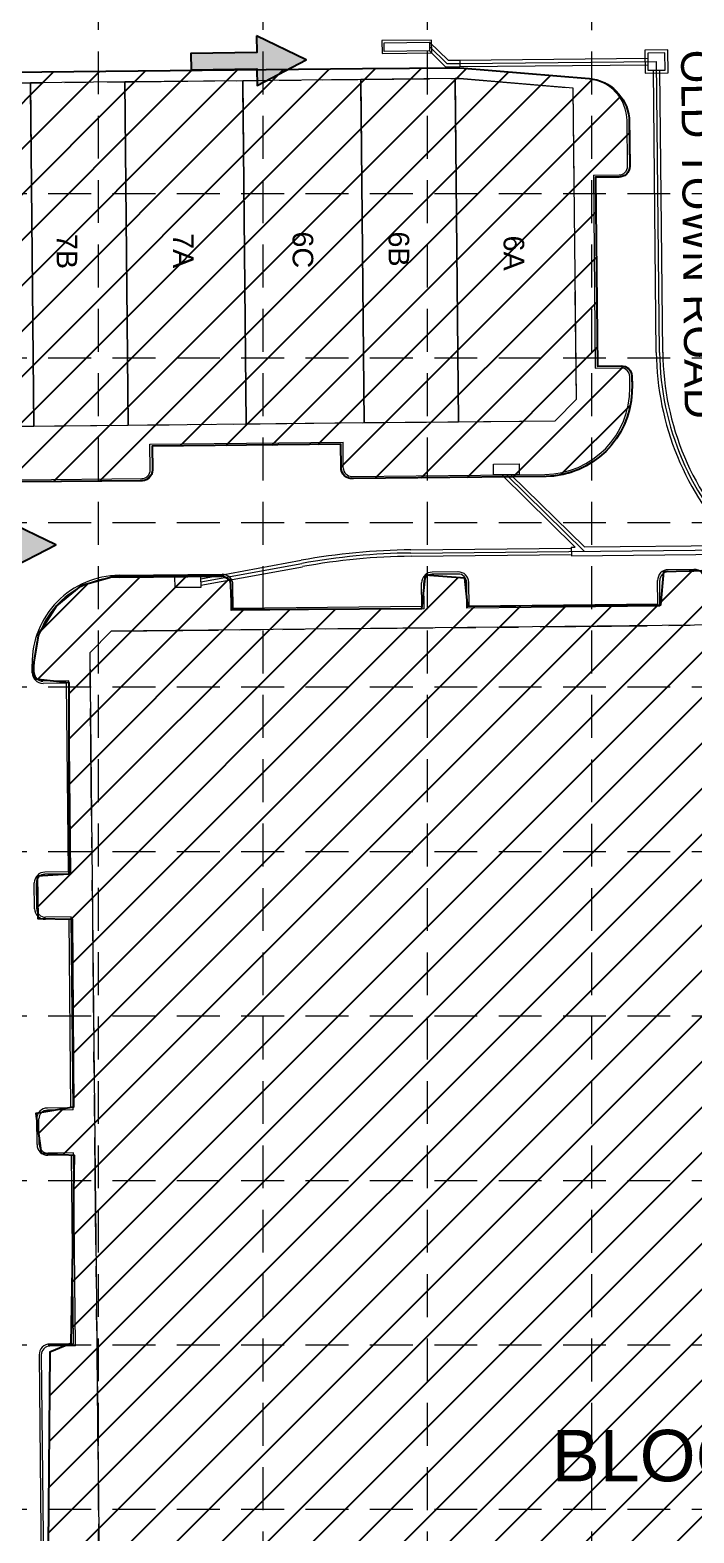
# Model space of a CAD drawing. Extents: x 2509062 to 2510599, y 7103311 to 7105769.
# Drawn here: x 2509622.9 to 2509777.7, y 7104534.4 to 7104884.7 of the extents above; entities that cross this region are included whole.
import ezdxf
from ezdxf.enums import TextEntityAlignment as Align

# ---------------------------------------------------------------- set-up
doc = ezdxf.new("R2010")
doc.units = 0
doc.header["$LTSCALE"] = 40
doc.header["$MEASUREMENT"] = 0
for name, pattern in [('DASHED', [0.75, 0.5, -0.25]), ('HIDDEN', [0.375, 0.25, -0.125]), ('HIDDEN2', [0.1875, 0.125, -0.0625]), ('PHANTOM2', [1.25, 0.625, -0.125, 0.125, -0.125, 0.125, -0.125])]:
    doc.linetypes.add(name, pattern=pattern)
for name, color, linetype in [('1 SODDED LOT', 2, 'Continuous'), ('GRID', 254, 'DASHED'), ('STORM', 5, 'Continuous'), ('XHO461C_PV$0$C-ROAD-BACK-EX', 12, 'Continuous'), ('XHO461C_PV$0$C-ROAD-FACE-EX', 12, 'Continuous'), ('XHO461PT$0$C-ROAD-IDEN-N-P1', 1, 'Continuous'), ('XHO461PT$0$V-AREA-PLIN', 31, 'Continuous'), ('XHO461PT$0$V-PROP-SUBD-IDEN-BLOK-N-P1', 7, 'Continuous'), ('XHO461PT$0$V-PROP-SUBD-IDEN-N-P1', 7, 'Continuous'), ('XHO461PT$0$V-PROP-SUBD-N-P1', 14, 'HIDDEN2'), ('XHO461PT$0$V-RWAY-LINE-N-P1', 6, 'PHANTOM2')]:
    doc.layers.add(name, color=color, linetype=linetype)
doc.styles.get("Standard").update_dxf_attribs({"font": 'ARIAL.TTF'})

msp = doc.modelspace()

# ---------------------------------------------------------------- hatches: boundary and pattern name
at = {"layer": '1 SODDED LOT', "linetype": 'Continuous'}
h = msp.add_hatch(dxfattribs=at)
h.set_pattern_fill('ANSI31', color=256, scale=60, style=0)
edge = h.paths.add_edge_path()
edge.add_line((2509670.09, 7104749.69), (2509669.66, 7104756.45))
edge.add_line((2509669.66, 7104756.45), (2509667.67, 7104757.6))
edge.add_line((2509667.67, 7104757.6), (2509643.66, 7104757.36))
edge.add_line((2509643.66, 7104757.36), (2509642.7, 7104757.42))
edge.add_line((2509642.7, 7104757.42), (2509641.46, 7104757.03))
edge.add_line((2509641.46, 7104757.03), (2509634.78, 7104755.18))
edge.add_line((2509634.78, 7104755.18), (2509629.13, 7104750.56))
edge.add_line((2509629.13, 7104750.56), (2509624.93, 7104743.96))
edge.add_line((2509624.93, 7104743.96), (2509623.62, 7104736.11))
edge.add_line((2509623.62, 7104736.11), (2509624.03, 7104733.49))
edge.add_line((2509624.03, 7104733.49), (2509631.95, 7104732.67))
edge.add_line((2509631.95, 7104732.67), (2509632.01, 7104687.98))
edge.add_line((2509632.01, 7104687.98), (2509624.63, 7104687.52))
edge.add_line((2509624.63, 7104687.52), (2509624.78, 7104677.68))
edge.add_line((2509624.78, 7104677.68), (2509632.78, 7104677.53))
edge.add_line((2509632.78, 7104677.53), (2509633.09, 7104633.7))
edge.add_line((2509633.09, 7104633.7), (2509624.32, 7104632.16))
edge.add_line((2509624.32, 7104632.16), (2509625.55, 7104622.93))
edge.add_line((2509625.55, 7104622.93), (2509633.24, 7104622.47))
edge.add_line((2509633.24, 7104622.47), (2509632.49, 7104578.57))
edge.add_line((2509632.49, 7104578.57), (2509627.54, 7104576.59))
edge.add_line((2509627.54, 7104576.59), (2509627.04, 7104513.24))
edge.add_line((2509627.04, 7104513.24), (2509634.47, 7104511.75))
edge.add_line((2509634.47, 7104511.75), (2509634.6, 7104468.31))
edge.add_line((2509634.6, 7104468.31), (2509626.94, 7104467.59))
edge.add_line((2509626.94, 7104467.59), (2509627.42, 7104458.13))
edge.add_line((2509627.42, 7104458.13), (2509634.24, 7104457.53))
edge.add_line((2509634.24, 7104457.53), (2509635.23, 7104413.4))
edge.add_line((2509635.23, 7104413.4), (2509627.38, 7104412.62))
edge.add_line((2509627.38, 7104412.62), (2509627.77, 7104403.47))
edge.add_line((2509627.77, 7104403.47), (2509635.29, 7104402.68))
edge.add_line((2509635.29, 7104402.68), (2509635.55, 7104380.91))
edge.add_line((2509635.55, 7104380.91), (2509628.36, 7104379.85))
edge.add_line((2509628.36, 7104379.85), (2509627.86, 7104353.29))
edge.add_arc((2509647.32, 7104352.93), 19.46, 178.9331, 279.26)
edge.add_line((2509650.45, 7104333.72), (2509672.53, 7104333.89))
edge.add_line((2509672.53, 7104333.89), (2509674.37, 7104336.23))
edge.add_line((2509674.37, 7104336.23), (2509674.2, 7104341.58))
edge.add_line((2509674.2, 7104341.58), (2509718.53, 7104342.59))
edge.add_line((2509718.53, 7104342.59), (2509720.04, 7104334.06))
edge.add_line((2509720.04, 7104334.06), (2509728.74, 7104335.39))
edge.add_line((2509728.74, 7104335.39), (2509729.24, 7104342.08))
edge.add_line((2509729.24, 7104342.08), (2509773.69, 7104343.19))
edge.add_line((2509773.69, 7104343.19), (2509774.56, 7104335.59))
edge.add_line((2509774.56, 7104335.59), (2509783.18, 7104335.3))
edge.add_line((2509783.18, 7104335.3), (2509784.35, 7104343.04))
edge.add_line((2509784.35, 7104343.04), (2509829.2, 7104343.77))
edge.add_line((2509829.2, 7104343.77), (2509830.11, 7104335.95))
edge.add_line((2509830.11, 7104335.95), (2509838.73, 7104336.35))
edge.add_line((2509838.73, 7104336.35), (2509839.22, 7104343.52))
edge.add_line((2509839.22, 7104343.52), (2509883.99, 7104344.21))
edge.add_line((2509883.99, 7104344.21), (2509883.99, 7104337.02))
edge.add_line((2509883.99, 7104337.02), (2509908.24, 7104336.64))
edge.add_arc((2509908.57, 7104358.07), 21.43, 269.1052, 363.7938)
edge.add_line((2509929.96, 7104359.49), (2509928.31, 7104361.13))
edge.add_line((2509928.31, 7104361.13), (2509922.63, 7104361.25))
edge.add_line((2509922.63, 7104361.25), (2509921.48, 7104405.1))
edge.add_line((2509921.48, 7104405.1), (2509929.53, 7104406.61))
edge.add_line((2509929.53, 7104406.61), (2509928.77, 7104415.66))
edge.add_line((2509928.77, 7104415.66), (2509922.49, 7104415.66))
edge.add_line((2509922.49, 7104415.66), (2509921.91, 7104416.45))
edge.add_line((2509921.91, 7104416.45), (2509921.11, 7104460.78))
edge.add_line((2509921.11, 7104460.78), (2509927.84, 7104460.95))
edge.add_line((2509927.84, 7104460.95), (2509928.53, 7104470.28))
edge.add_line((2509928.53, 7104470.28), (2509921.45, 7104471.31))
edge.add_line((2509921.45, 7104471.31), (2509920.75, 7104515.66))
edge.add_line((2509920.75, 7104515.66), (2509927.8, 7104516.51))
edge.add_line((2509927.8, 7104516.51), (2509927.48, 7104525.06))
edge.add_line((2509927.48, 7104525.06), (2509920.64, 7104526.24))
edge.add_line((2509920.64, 7104526.24), (2509918.78, 7104570.23))
edge.add_line((2509918.78, 7104570.23), (2509926.9, 7104570.77))
edge.add_line((2509926.9, 7104570.77), (2509926.09, 7104580.24))
edge.add_line((2509926.09, 7104580.24), (2509920.13, 7104580.24))
edge.add_line((2509920.13, 7104580.24), (2509919.66, 7104625.52))
edge.add_line((2509919.66, 7104625.52), (2509926.23, 7104626.46))
edge.add_line((2509926.23, 7104626.46), (2509926.8, 7104635.85))
edge.add_line((2509926.8, 7104635.85), (2509919.66, 7104636.04))
edge.add_line((2509919.66, 7104636.04), (2509919.09, 7104680.36))
edge.add_line((2509919.09, 7104680.36), (2509926.61, 7104681.48))
edge.add_line((2509926.61, 7104681.48), (2509925.48, 7104690.69))
edge.add_line((2509925.48, 7104690.69), (2509919.09, 7104690.69))
edge.add_line((2509919.09, 7104690.69), (2509919.01, 7104735.42))
edge.add_line((2509919.01, 7104735.42), (2509925.9, 7104735.95))
edge.add_line((2509925.9, 7104735.95), (2509925.9, 7104742.05))
edge.add_arc((2509908.03, 7104742.05), 17.87, 0, 93.8483)
edge.add_arc((2509890.92, 7104996.36), 237.01, 267.5658, 273.8483, ccw=False)
edge.add_line((2509880.86, 7104759.56), (2509879.57, 7104751.48))
edge.add_line((2509879.57, 7104751.48), (2509834.95, 7104751.36))
edge.add_line((2509834.95, 7104751.36), (2509834.26, 7104758.6))
edge.add_line((2509834.26, 7104758.6), (2509825.18, 7104758.85))
edge.add_line((2509825.18, 7104758.85), (2509824.61, 7104751.49))
edge.add_line((2509824.61, 7104751.49), (2509779.98, 7104750.68))
edge.add_line((2509779.98, 7104750.68), (2509779.58, 7104758.7))
edge.add_line((2509779.58, 7104758.7), (2509770.62, 7104758.47))
edge.add_line((2509770.62, 7104758.47), (2509769.93, 7104750.68))
edge.add_line((2509769.93, 7104750.68), (2509725, 7104750.36))
edge.add_line((2509725, 7104750.36), (2509724.31, 7104756.97))
edge.add_line((2509724.31, 7104756.97), (2509715.09, 7104757.65))
edge.add_line((2509715.09, 7104757.65), (2509714.18, 7104749.8))
edge.add_line((2509714.18, 7104749.8), (2509670.79, 7104749.57))
edge.add_line((2509670.79, 7104749.57), (2509670.09, 7104749.69))

# ---------------------------------------------------------------- linework, layer by layer
for points in [[(2509675.73, 7104883.37), (2509675.79, 7104879.53), (2509660.43, 7104879.28), (2509660.49, 7104875.44), (2509675.85, 7104875.69), (2509675.91, 7104871.85), (2509687.33, 7104877.79), (2509675.73, 7104883.37)], [(2509617.34, 7104770.34), (2509617.41, 7104766.5), (2509602.05, 7104766.26), (2509602.11, 7104762.42), (2509617.47, 7104762.66), (2509617.53, 7104758.82), (2509628.95, 7104764.77), (2509617.34, 7104770.34)]]:
    msp.add_lwpolyline(points, close=True)
at = {"color": 254}
for points in [[(2509675.91, 7104871.85), (2509675.73, 7104883.37), (2509687.33, 7104877.79), (2509675.73, 7104883.37)], [(2509660.43, 7104879.28), (2509660.49, 7104875.44), (2509675.79, 7104879.53), (2509675.85, 7104875.69)], [(2509617.53, 7104758.82), (2509617.34, 7104770.34), (2509628.95, 7104764.77), (2509617.34, 7104770.34)]]:
    msp.add_solid(points, dxfattribs=at)
at = {"layer": '1 SODDED LOT', "linetype": 'Continuous'}
for p, q in [((2509540.03, 7104786.59), (2509628.45, 7104875.01)), ((2509542.9, 7104778.85), (2509639.17, 7104875.12)), ((2509553.39, 7104778.73), (2509649.88, 7104875.23)), ((2509564.1, 7104778.83), (2509660.6, 7104875.34)), ((2509582.9, 7104787.02), (2509671.32, 7104875.45)), ((2509593.61, 7104787.13), (2509682.04, 7104875.56)), ((2509604.33, 7104787.24), (2509692.75, 7104875.67)), ((2509615.04, 7104787.35), (2509703.47, 7104875.78)), ((2509618.84, 7104780.54), (2509714.18, 7104875.88)), ((2509628.41, 7104779.5), (2509724.73, 7104875.83)), ((2509639.12, 7104779.6), (2509734.52, 7104875.01)), ((2509657.91, 7104787.79), (2509744.3, 7104874.18)), ((2509668.62, 7104787.9), (2509754.05, 7104873.33)), ((2509679.34, 7104788.01), (2509760.63, 7104869.3)), ((2509690.06, 7104788.12), (2509762.63, 7104860.69)), ((2509695.46, 7104782.91), (2509754.85, 7104842.31)), ((2509703.41, 7104780.26), (2509754.96, 7104831.81)), ((2509714.12, 7104780.37), (2509755.06, 7104821.31)), ((2509724.84, 7104780.48), (2509755.17, 7104810.81)), ((2509735.56, 7104780.59), (2509761.37, 7104806.4)), ((2509746.6, 7104781.03), (2509762.91, 7104797.33)), ((2509650.04, 7104779.93), (2509651.2, 7104781.09))]:
    msp.add_line(p, q, dxfattribs=at)
msp.add_lwpolyline([(2509431.3, 7104872.98), (2509700.46, 7104875.75), (2509722.37, 7104875.96), (2509723.12, 7104875.96), (2509753.27, 7104873.43, -0.358494), (2509762.58, 7104864.28), (2509762.74, 7104853, -0.430583), (2509760.16, 7104850.49), (2509754.77, 7104850.42), (2509755.22, 7104806.42), (2509760.73, 7104806.48, -0.392408), (2509763.23, 7104804.17), (2509763.27, 7104801.7), (2509763.26, 7104800.58), (2509763.25, 7104800.29, -0.394115), (2509743.28, 7104780.67), (2509698.37, 7104780.2, -0.474868), (2509695.46, 7104782.85), (2509695.4, 7104788.18), (2509651.4, 7104787.72), (2509651.46, 7104782.22, -0.458142), (2509648.59, 7104779.7), (2509620.87, 7104779.43, -0.410889)], format="xyb", dxfattribs=at)
msp.add_lwpolyline([(2509779.58, 7104758.7), (2509770.62, 7104758.47), (2509769.93, 7104750.68), (2509725, 7104750.36), (2509724.31, 7104756.97), (2509715.09, 7104757.65), (2509714.18, 7104749.8), (2509670.79, 7104749.57), (2509670.09, 7104749.69), (2509669.66, 7104756.45), (2509667.67, 7104757.6), (2509643.66, 7104757.36), (2509642.7, 7104757.42), (2509641.46, 7104757.03), (2509634.78, 7104755.18), (2509629.13, 7104750.56), (2509624.93, 7104743.96), (2509623.62, 7104736.11), (2509624.03, 7104733.49), (2509631.95, 7104732.67), (2509632.01, 7104687.98), (2509624.63, 7104687.52), (2509624.78, 7104677.68), (2509632.78, 7104677.53), (2509633.09, 7104633.7), (2509624.32, 7104632.16), (2509625.55, 7104622.93), (2509633.24, 7104622.47), (2509632.49, 7104578.57), (2509627.54, 7104576.59), (2509627.04, 7104513.24)], dxfattribs=at)
at = {"layer": 'GRID', "color": 252, "linetype": 'HIDDEN', "lineweight": 0}
for p, q in [((2509638.91, 7103504.77), (2509638.91, 7105728.4)), ((2509677.25, 7103504.76), (2509677.25, 7105728.4)), ((2509715.59, 7103504.76), (2509715.59, 7105728.4)), ((2509753.93, 7103504.75), (2509753.93, 7105728.4)), ((2509102.19, 7104846.64), (2510559.01, 7104846.64)), ((2509102.19, 7104808.31), (2510559.01, 7104808.31)), ((2509102.19, 7104769.97), (2510559.01, 7104769.97)), ((2509102.19, 7104731.63), (2510559.01, 7104731.63)), ((2509102.19, 7104693.29), (2510559.01, 7104693.29)), ((2509102.19, 7104654.96), (2510559.01, 7104654.96)), ((2509102.19, 7104616.62), (2510559.01, 7104616.62)), ((2509102.19, 7104578.28), (2510559.01, 7104578.28)), ((2509102.19, 7104539.95), (2510559.01, 7104539.95))]:
    msp.add_line(p, q, dxfattribs=at)
at = {"layer": 'STORM', "lineweight": 0}
for p, q in [((2509716.56, 7104882.4), (2509704.98, 7104882.28)), ((2509704.98, 7104882.28), (2509705.01, 7104879.28)), ((2509705.49, 7104881.78), (2509716.06, 7104881.89)), ((2509705.51, 7104879.78), (2509705.49, 7104881.78)), ((2509716.06, 7104881.89), (2509720.41, 7104877.69)), ((2509716.06, 7104881.89), (2509716.08, 7104879.89)), ((2509716.59, 7104879.4), (2509716.56, 7104882.4)), ((2509705.01, 7104879.28), (2509716.59, 7104879.4)), ((2509716.08, 7104879.89), (2509705.51, 7104879.78)), ((2509716.07, 7104880.89), (2509720.11, 7104876.93)), ((2509716.08, 7104879.89), (2509719.81, 7104876.18)), ((2509723.1, 7104877.71), (2509766.95, 7104878.16)), ((2509723.1, 7104877.71), (2509766.95, 7104878.16)), ((2509390.9, 7104872.56), (2509723.12, 7104875.96)), ((2509723.12, 7104875.96), (2509712.55, 7104875.86)), ((2509719.81, 7104876.18), (2509723.12, 7104876.21)), ((2509720.11, 7104876.93), (2509723.11, 7104876.96)), ((2509720.41, 7104877.69), (2509723.1, 7104877.71)), ((2509723.1, 7104877.71), (2509723.12, 7104876.21)), ((2509723.11, 7104876.96), (2509768.99, 7104877.43)), ((2509723.11, 7104876.96), (2509768.99, 7104877.43)), ((2509723.12, 7104876.21), (2509766.97, 7104876.66)), ((2509723.12, 7104876.21), (2509766.97, 7104876.66)), ((2509768.94, 7104809.6), (2509768.26, 7104875.38)), ((2509768.94, 7104809.6), (2509768.26, 7104875.38)), ((2509769.69, 7104809.61), (2509768.99, 7104877.43)), ((2509769.69, 7104809.61), (2509768.99, 7104877.43)), ((2509770.44, 7104809.62), (2509769.76, 7104875.4)), ((2509770.44, 7104809.62), (2509769.76, 7104875.4)), ((2509730.95, 7104783.54), (2509736.95, 7104783.6)), ((2509730.95, 7104783.54), (2509736.95, 7104783.6)), ((2509730.98, 7104781.04), (2509730.95, 7104783.54)), ((2509730.98, 7104781.04), (2509730.95, 7104783.54)), ((2509736.95, 7104783.6), (2509736.98, 7104781.1)), ((2509736.95, 7104783.6), (2509736.98, 7104781.1)), ((2509736.98, 7104781.1), (2509730.98, 7104781.04)), ((2509736.98, 7104781.1), (2509730.98, 7104781.04)), ((2509732.92, 7104781.06), (2509750.05, 7104764.23)), ((2509732.92, 7104781.06), (2509750.05, 7104764.23)), ((2509733.98, 7104781.07), (2509752.12, 7104763.25)), ((2509733.98, 7104781.07), (2509752.12, 7104763.25)), ((2509735.04, 7104781.08), (2509752.17, 7104764.25)), ((2509735.04, 7104781.08), (2509752.17, 7104764.25)), ((2509711.74, 7104763.59), (2509749.11, 7104763.97)), ((2509711.74, 7104763.59), (2509749.11, 7104763.97)), ((2509711.75, 7104762.84), (2509979.65, 7104765.58)), ((2509711.75, 7104762.84), (2509979.65, 7104765.58)), ((2509711.76, 7104762.09), (2509749.13, 7104762.47)), ((2509711.76, 7104762.09), (2509749.13, 7104762.47)), ((2509749.11, 7104764.22), (2509750.05, 7104764.23)), ((2509749.11, 7104764.22), (2509750.05, 7104764.23)), ((2509749.11, 7104764.22), (2509749.13, 7104762.22)), ((2509749.11, 7104764.22), (2509749.13, 7104762.22)), ((2509749.13, 7104762.22), (2509979.66, 7104764.58)), ((2509749.13, 7104762.22), (2509979.66, 7104764.58)), ((2509752.17, 7104764.25), (2509787.38, 7104764.61)), ((2509752.17, 7104764.25), (2509787.38, 7104764.61)), ((2509662.72, 7104756.85), (2509686.17, 7104761.14)), ((2509662.72, 7104756.85), (2509686.17, 7104761.14)), ((2509662.73, 7104756.09), (2509686.31, 7104760.4)), ((2509662.73, 7104756.09), (2509686.31, 7104760.4)), ((2509662.74, 7104755.33), (2509686.44, 7104759.66)), ((2509662.74, 7104755.33), (2509686.44, 7104759.66)), ((2509656.72, 7104757.28), (2509662.71, 7104757.34)), ((2509656.72, 7104757.28), (2509662.71, 7104757.34)), ((2509656.74, 7104754.78), (2509656.72, 7104757.28)), ((2509656.74, 7104754.78), (2509656.72, 7104757.28)), ((2509662.71, 7104757.34), (2509662.74, 7104754.84)), ((2509662.71, 7104757.34), (2509662.74, 7104754.84)), ((2509662.74, 7104754.84), (2509656.74, 7104754.78)), ((2509662.74, 7104754.84), (2509656.74, 7104754.78))]:
    msp.add_line(p, q, dxfattribs=at)
at = {"layer": 'STORM', "linetype": 'Continuous', "lineweight": 0}
for p, q in [((2509771.6, 7104880.1), (2509766.26, 7104880.03)), ((2509771.6, 7104880.1), (2509766.26, 7104880.03)), ((2509766.26, 7104880.03), (2509766.33, 7104874.69)), ((2509766.26, 7104880.03), (2509766.33, 7104874.69)), ((2509770.94, 7104879.42), (2509766.94, 7104879.37)), ((2509770.94, 7104879.42), (2509766.94, 7104879.37)), ((2509766.94, 7104879.37), (2509766.99, 7104875.37)), ((2509766.94, 7104879.37), (2509766.99, 7104875.37)), ((2509770.99, 7104875.42), (2509770.94, 7104879.42)), ((2509770.99, 7104875.42), (2509770.94, 7104879.42)), ((2509771.67, 7104874.76), (2509771.6, 7104880.1)), ((2509771.67, 7104874.76), (2509771.6, 7104880.1)), ((2509766.33, 7104874.69), (2509771.67, 7104874.76)), ((2509766.33, 7104874.69), (2509771.67, 7104874.76)), ((2509766.99, 7104875.37), (2509770.99, 7104875.42)), ((2509766.99, 7104875.37), (2509770.99, 7104875.42))]:
    msp.add_line(p, q, dxfattribs=at)
at = {"layer": 'STORM', "color": 6, "lineweight": 0}
msp.add_line((2509723.12, 7104875.96), (2509712.55, 7104875.86), dxfattribs=at)
at = {"layer": 'STORM', "lineweight": 0}
for centre, radius, start, end in [((2509834.68, 7104810.28), 65.75, 180.5865, 223.9894), ((2509834.68, 7104810.28), 65.75, 180.5865, 223.9894), ((2509834.68, 7104810.28), 65, 180.5867, 225.857), ((2509834.68, 7104810.28), 65, 180.5867, 225.857), ((2509834.68, 7104810.28), 64.25, 180.5865, 225.2681), ((2509834.68, 7104810.28), 64.25, 180.5865, 225.2681), ((2509713.28, 7104612.85), 150.75, 90.5865, 100.3611), ((2509713.28, 7104612.85), 150.75, 90.5865, 100.3611), ((2509713.28, 7104612.85), 150, 90.5865, 100.3611), ((2509713.28, 7104612.85), 150, 90.5865, 100.3611), ((2509713.28, 7104612.85), 149.25, 90.5865, 100.3611), ((2509713.28, 7104612.85), 149.25, 90.5865, 100.3611), ((2509558.94, 7104490.48), 65, 0.5865, 46.5153), ((2509558.94, 7104490.48), 65, 0.5865, 46.5153)]:
    msp.add_arc(centre, radius, start, end, dxfattribs=at)
at = {"layer": 'XHO461C_PV$0$C-ROAD-BACK-EX', "color": 7, "lineweight": 0}
for p, q in [((2509762.24, 7104853), (2509762.13, 7104863.59)), ((2509754.26, 7104850.92), (2509760.26, 7104850.98)), ((2509754.26, 7104850.92), (2509754.72, 7104805.92)), ((2509754.72, 7104805.92), (2509760.72, 7104805.98)), ((2509762.77, 7104801.37), (2509762.74, 7104804)), ((2509650.9, 7104788.22), (2509695.9, 7104788.68)), ((2509650.96, 7104782.22), (2509650.9, 7104788.22)), ((2509695.96, 7104782.68), (2509695.9, 7104788.68)), ((2509620.98, 7104779.91), (2509648.98, 7104780.2)), ((2509697.98, 7104780.7), (2509742.98, 7104781.16)), ((2509643.72, 7104757.15), (2509667.71, 7104757.39)), ((2509669.8, 7104749.41), (2509669.74, 7104755.41)), ((2509714.79, 7104749.87), (2509714.73, 7104755.87)), ((2509722.71, 7104757.95), (2509716.71, 7104757.89)), ((2509724.79, 7104749.97), (2509724.73, 7104755.97)), ((2509769.79, 7104750.44), (2509769.73, 7104756.44)), ((2509777.71, 7104758.52), (2509771.71, 7104758.46)), ((2509714.79, 7104749.87), (2509669.8, 7104749.41)), ((2509769.79, 7104750.44), (2509724.79, 7104749.97)), ((2509623.94, 7104734.94), (2509623.92, 7104736.94)), ((2509631.96, 7104733.02), (2509625.96, 7104732.96)), ((2509632.42, 7104688.03), (2509631.96, 7104733.02)), ((2509624.51, 7104679.94), (2509624.44, 7104685.94)), ((2509632.42, 7104688.03), (2509626.42, 7104687.96)), ((2509632.53, 7104678.03), (2509626.53, 7104677.96)), ((2509632.99, 7104633.03), (2509632.53, 7104678.03)), ((2509632.99, 7104633.03), (2509626.99, 7104632.97)), ((2509625.07, 7104624.95), (2509625.01, 7104630.95)), ((2509633.09, 7104623.03), (2509627.09, 7104622.97)), ((2509633.55, 7104578.03), (2509633.09, 7104623.03)), ((2509633.55, 7104578.03), (2509627.55, 7104577.97)), ((2509625.57, 7104575.95), (2509626.19, 7104514.95))]:
    msp.add_line(p, q, dxfattribs=at)
for centre, radius, start, end in [((2509752.13, 7104863.49), 10, 0.5865, 85.1972), ((2509760.24, 7104852.98), 2, 270.5865, 0.5865), ((2509760.74, 7104803.98), 2, 0.5865, 90.5865), ((2509742.77, 7104801.16), 20, 270.5865, 0.5865), ((2509648.96, 7104782.2), 2, 270.5865, 0.5865), ((2509697.96, 7104782.7), 2, 180.5865, 270.5865), ((2509643.92, 7104737.15), 20, 90.5865, 180.5865), ((2509667.74, 7104755.39), 2, 0.5865, 90.5865), ((2509716.73, 7104755.89), 2, 90.5865, 180.5865), ((2509722.73, 7104755.95), 2, 0.5865, 90.5865), ((2509771.73, 7104756.46), 2, 90.5865, 180.5865), ((2509625.94, 7104734.96), 2, 180.5865, 270.5865), ((2509626.44, 7104685.96), 2, 90.5865, 180.5865), ((2509626.51, 7104679.96), 2, 180.5865, 270.5865), ((2509627.01, 7104630.97), 2, 90.5865, 180.5865), ((2509627.07, 7104624.97), 2, 180.5865, 270.5865), ((2509627.57, 7104575.97), 2, 90.5865, 180.5865)]:
    msp.add_arc(centre, radius, start, end, dxfattribs=at)
at = {"layer": 'XHO461C_PV$0$C-ROAD-FACE-EX', "color": 7, "lineweight": 0}
for p, q in [((2509390.9, 7104872.56), (2509723.12, 7104875.96)), ((2509723.12, 7104875.96), (2509753.24, 7104873.43)), ((2509762.74, 7104853), (2509762.64, 7104863.32)), ((2509754.77, 7104850.42), (2509760.27, 7104850.48)), ((2509754.77, 7104850.42), (2509755.22, 7104806.42)), ((2509755.22, 7104806.42), (2509760.72, 7104806.48)), ((2509763.27, 7104801.37), (2509763.24, 7104804.01)), ((2509651.4, 7104787.73), (2509695.4, 7104788.18)), ((2509651.46, 7104782.23), (2509651.4, 7104787.73)), ((2509695.46, 7104782.68), (2509695.4, 7104788.18)), ((2509620.99, 7104779.41), (2509648.99, 7104779.7)), ((2509697.98, 7104780.2), (2509742.98, 7104780.66)), ((2509777.7, 7104759.02), (2509771.7, 7104758.96)), ((2509643.71, 7104757.65), (2509667.71, 7104757.89)), ((2509670.29, 7104749.92), (2509670.23, 7104755.42)), ((2509714.29, 7104750.37), (2509714.23, 7104755.87)), ((2509722.71, 7104758.45), (2509716.71, 7104758.39)), ((2509725.29, 7104750.48), (2509725.23, 7104755.98)), ((2509769.29, 7104750.93), (2509769.23, 7104756.43)), ((2509714.29, 7104750.37), (2509670.29, 7104749.92)), ((2509769.29, 7104750.93), (2509725.29, 7104750.48)), ((2509623.44, 7104734.94), (2509623.42, 7104736.94)), ((2509631.47, 7104732.52), (2509625.97, 7104732.46)), ((2509631.92, 7104688.52), (2509631.47, 7104732.52)), ((2509624.01, 7104679.94), (2509623.94, 7104685.94)), ((2509631.92, 7104688.52), (2509626.42, 7104688.46)), ((2509632.03, 7104677.52), (2509626.53, 7104677.47)), ((2509632.48, 7104633.52), (2509632.03, 7104677.52)), ((2509632.48, 7104633.52), (2509626.98, 7104633.47)), ((2509624.57, 7104624.94), (2509624.51, 7104630.94)), ((2509632.59, 7104622.52), (2509627.09, 7104622.47)), ((2509633.04, 7104578.53), (2509632.59, 7104622.52)), ((2509633.04, 7104578.53), (2509627.54, 7104578.47)), ((2509625.07, 7104575.94), (2509625.69, 7104514.95))]:
    msp.add_line(p, q, dxfattribs=at)
for centre, radius, start, end in [((2509752.39, 7104863.22), 10.25, 0.5865, 85.1972), ((2509760.24, 7104852.98), 2.5, 270.5865, 0.5865), ((2509760.74, 7104803.98), 2.5, 0.5865, 90.5865), ((2509742.77, 7104801.16), 20.5, 270.5865, 0.5865), ((2509648.96, 7104782.2), 2.5, 270.5865, 0.5865), ((2509697.96, 7104782.7), 2.5, 180.5865, 270.5865), ((2509771.73, 7104756.46), 2.5, 90.5865, 180.5865), ((2509777.73, 7104756.52), 2.5, 0.5865, 90.5865), ((2509643.92, 7104737.15), 20.5, 90.5865, 180.5865), ((2509667.74, 7104755.39), 2.5, 0.5865, 90.5865), ((2509716.73, 7104755.89), 2.5, 90.5865, 180.5865), ((2509722.73, 7104755.95), 2.5, 0.5865, 90.5865), ((2509625.94, 7104734.96), 2.5, 180.5865, 270.5865), ((2509626.44, 7104685.96), 2.5, 90.5865, 180.5865), ((2509626.51, 7104679.96), 2.5, 180.5865, 270.5865), ((2509627.01, 7104630.97), 2.5, 90.5865, 180.5865), ((2509627.07, 7104624.97), 2.5, 180.5865, 270.5865), ((2509627.57, 7104575.97), 2.5, 90.5865, 180.5865)]:
    msp.add_arc(centre, radius, start, end, dxfattribs=at)
at = {"layer": 'XHO461PT$0$V-AREA-PLIN', "color": 7, "lineweight": 0}
for p, q in [((2509623.03, 7104872.44), (2509595.54, 7104872.15)), ((2509645.03, 7104872.66), (2509623.03, 7104872.44)), ((2509623.85, 7104792.44), (2509623.03, 7104872.44)), ((2509623.03, 7104872.44), (2509623.85, 7104792.44)), ((2509672.53, 7104872.94), (2509645.03, 7104872.66)), ((2509645.85, 7104792.67), (2509645.03, 7104872.66)), ((2509645.03, 7104872.66), (2509645.85, 7104792.67)), ((2509700.03, 7104873.22), (2509672.53, 7104872.94)), ((2509673.35, 7104792.95), (2509672.53, 7104872.94)), ((2509672.53, 7104872.94), (2509673.35, 7104792.95)), ((2509722.03, 7104873.45), (2509700.03, 7104873.22)), ((2509700.85, 7104793.23), (2509700.03, 7104873.22)), ((2509700.03, 7104873.22), (2509700.85, 7104793.23)), ((2509723.03, 7104873.46), (2509722.03, 7104873.45)), ((2509722.85, 7104793.45), (2509722.03, 7104873.45)), ((2509722.03, 7104873.45), (2509722.85, 7104793.45)), ((2509749.55, 7104871.23), (2509723.03, 7104873.46)), ((2509750.3, 7104798.74), (2509749.55, 7104871.23)), ((2509745.35, 7104793.68), (2509750.3, 7104798.74)), ((2509722.85, 7104793.45), (2509745.35, 7104793.68)), ((2509596.35, 7104792.16), (2509623.85, 7104792.44)), ((2509623.85, 7104792.44), (2509645.85, 7104792.67)), ((2509645.85, 7104792.67), (2509673.35, 7104792.95)), ((2509673.35, 7104792.95), (2509700.85, 7104793.23)), ((2509700.85, 7104793.23), (2509722.85, 7104793.45)), ((2509641.84, 7104744.62), (2509636.9, 7104739.57)), ((2509907.83, 7104747.35), (2509641.84, 7104744.62)), ((2509636.9, 7104739.57), (2509640.87, 7104351.59))]:
    msp.add_line(p, q, dxfattribs=at)
at = {"layer": 'XHO461PT$0$V-PROP-SUBD-N-P1', "color": 7, "lineweight": 0}
for p, q in [((2509623.85, 7104792.44), (2509623.03, 7104872.44)), ((2509645.85, 7104792.67), (2509645.03, 7104872.66)), ((2509673.35, 7104792.95), (2509672.53, 7104872.94)), ((2509700.85, 7104793.23), (2509700.03, 7104873.22)), ((2509722.85, 7104793.45), (2509722.03, 7104873.45))]:
    msp.add_line(p, q, dxfattribs=at)
at = {"layer": 'XHO461PT$0$V-RWAY-LINE-N-P1', "color": 7, "lineweight": 0}
for p, q in [((2509391.05, 7104870.06), (2509723.03, 7104873.46)), ((2509723.03, 7104873.46), (2509749.55, 7104871.23)), ((2509750.3, 7104798.74), (2509749.55, 7104871.23)), ((2509750.3, 7104798.74), (2509745.35, 7104793.68)), ((2509370.37, 7104789.85), (2509745.35, 7104793.68)), ((2509641.84, 7104744.62), (2509636.9, 7104739.57)), ((2509641.84, 7104744.62), (2509907.83, 7104747.35)), ((2509640.87, 7104351.59), (2509636.9, 7104739.57))]:
    msp.add_line(p, q, dxfattribs=at)

# ---------------------------------------------------------------- texts
at = {"layer": 'XHO461PT$0$C-ROAD-IDEN-N-P1', "color": 7, "lineweight": 0}
msp.add_text('OLD TOWN ROAD', height=7.2, rotation=270.5867, dxfattribs=at).set_placement((2509774.69, 7104880.12))
at = {"layer": 'XHO461PT$0$V-PROP-SUBD-IDEN-BLOK-N-P1', "lineweight": 0}
msp.add_text('BLOCK J', height=12, dxfattribs=at).set_placement((2509744.56, 7104546.46))
at = {"layer": 'XHO461PT$0$V-PROP-SUBD-IDEN-N-P1', "lineweight": 0}
for s, p in [('7B', (2509631.55, 7104833.13)), ('7A', (2509658.67, 7104833.32)), ('6C', (2509686.56, 7104833.52)), ('6B', (2509708.94, 7104833.7)), ('6A', (2509735.74, 7104832.74))]:
    msp.add_text(s, height=4.8, rotation=270, dxfattribs=at).set_placement(p, align=Align.MIDDLE)

doc.saveas('drawing.dxf')
